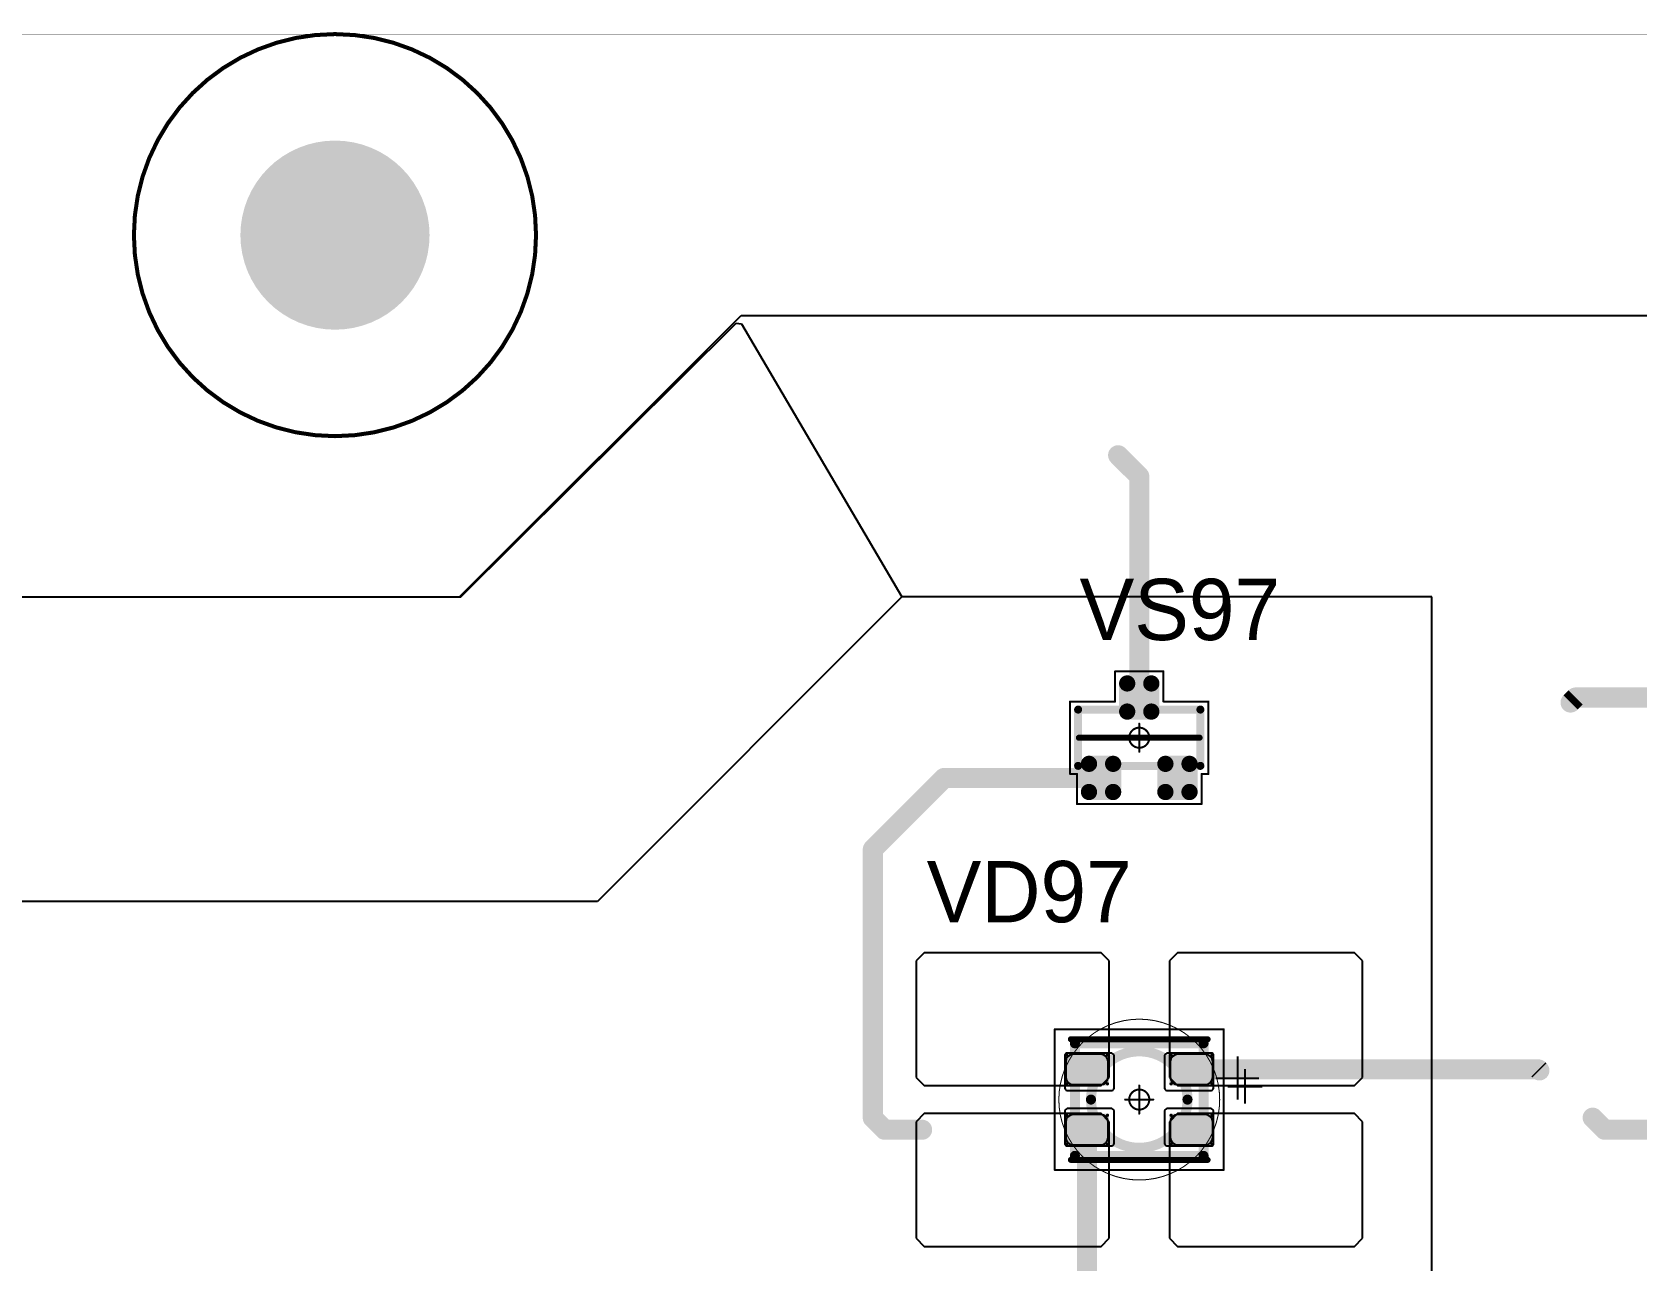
# Model space of a CAD drawing. Header units: millimetres. Extents: x 0 to 400, y 0 to 511.
# Drawn here: x 192.47 to 232.37, y 397.49 to 428.05 of the extents above; entities that cross this region are included whole.
import ezdxf

# ---------------------------------------------------------------- set-up
doc = ezdxf.new("R2010")
doc.units = ezdxf.units.MM
for name, color, linetype in [('BottomLayer', 5, 'Continuous'), ('BottomSolder', 6, 'Continuous'), ('Mechanical10', 56, 'Continuous'), ('Mechanical13', 56, 'Continuous'), ('Mechanical15', 56, 'Continuous'), ('Mechanical2', 216, 'Continuous'), ('MultiLayer', 9, 'Continuous'), ('PadHoleLayer', 156, 'Continuous'), ('TopLayer', 1, 'Continuous'), ('TopOverlay', 2, 'Continuous'), ('TopPaste', 8, 'Continuous'), ('TopSolder', 216, 'Continuous')]:
    doc.layers.add(name, color=color, linetype=linetype)

# ---------------------------------------------------------------- blocks, each defined once
blk = doc.blocks.new('SOT23_500')
at = {"layer": 'Mechanical13', "const_width": 0.2}
for points in [[(-0.7, 1.52), (0.7, 1.52)], [(-0.7, 1.52), (-0.7, -1.52)], [(0.7, 1.52), (0.7, -1.52)], [(-0.7, -1.52), (0.7, -1.52)]]:
    blk.add_lwpolyline(points, dxfattribs=at)
at = {"layer": 'Mechanical13', "const_width": 0.1}
for points in [[(-0.75, 1.52, 1), (-0.65, 1.52, 1)], [(-0.75, 1.52, 1), (-0.65, 1.52, 1)], [(0.65, 1.52, 1), (0.75, 1.52, 1)], [(0.65, 1.52, 1), (0.75, 1.52, 1)], [(-0.75, -1.52, 1), (-0.65, -1.52, 1)], [(-0.75, -1.52, 1), (-0.65, -1.52, 1)], [(0.65, -1.52, 1), (0.75, -1.52, 1)], [(0.65, -1.52, 1), (0.75, -1.52, 1)]]:
    blk.add_lwpolyline(points, format="xyb", close=True, dxfattribs=at)
at = {"layer": 'Mechanical15', "const_width": 0.05}
for points in [[(-0.9, 1.72), (-0.9, 1.55)], [(-0.9, 1.72), (0.9, 1.72)], [(0.9, 1.72), (0.9, 0.6)], [(-1.65, 1.55), (-1.65, -1.55)], [(-1.65, 1.55), (-0.9, 1.55)], [(0.9, 0.6), (1.65, 0.6)], [(1.65, 0.6), (1.65, -0.6)], [(-0.35, 0), (0.35, 0)], [(0, 0.35), (0, -0.35)], [(0.9, -0.6), (1.65, -0.6)], [(0.9, -0.6), (0.9, -1.72)], [(-1.65, -1.55), (-0.9, -1.55)], [(-0.9, -1.55), (-0.9, -1.72)], [(-0.9, -1.72), (0.9, -1.72)]]:
    blk.add_lwpolyline(points, dxfattribs=at)
at = {"layer": 'Mechanical15'}
for points, const_width in [([(-0.913, 1.72, 1), (-0.888, 1.72, 1)], 0.025), ([(-0.913, 1.72, 1), (-0.888, 1.72, 1)], 0.025), ([(0.888, 1.72, 1), (0.913, 1.72, 1)], 0.025), ([(0.888, 1.72, 1), (0.913, 1.72, 1)], 0.025), ([(-1.662, 1.55, 1), (-1.637, 1.55, 1)], 0.025), ([(-1.662, 1.55, 1), (-1.637, 1.55, 1)], 0.025), ([(-0.913, 1.55, 1), (-0.888, 1.55, 1)], 0.025), ([(-0.913, 1.55, 1), (-0.888, 1.55, 1)], 0.025), ([(0.888, 0.6, 1), (0.913, 0.6, 1)], 0.025), ([(0.888, 0.6, 1), (0.913, 0.6, 1)], 0.025), ([(1.637, 0.6, 1), (1.662, 0.6, 1)], 0.025), ([(1.637, 0.6, 1), (1.662, 0.6, 1)], 0.025), ([(-0.362, 0, 1), (-0.337, 0, 1)], 0.025), ([(0.25, 0, 1), (-0.25, 0, 1)], 0.05), ([(-0.262, 0, 1), (-0.238, 0, 1)], 0.025), ([(-0.012, 0.35, 1), (0.012, 0.35, 1)], 0.025), ([(0.238, 0, 1), (0.262, 0, 1)], 0.025), ([(0.337, 0, 1), (0.362, 0, 1)], 0.025), ([(-0.012, -0.35, 1), (0.012, -0.35, 1)], 0.025), ([(0.888, -0.6, 1), (0.913, -0.6, 1)], 0.025), ([(0.888, -0.6, 1), (0.913, -0.6, 1)], 0.025), ([(1.637, -0.6, 1), (1.662, -0.6, 1)], 0.025), ([(1.637, -0.6, 1), (1.662, -0.6, 1)], 0.025), ([(-1.662, -1.55, 1), (-1.637, -1.55, 1)], 0.025), ([(-1.662, -1.55, 1), (-1.637, -1.55, 1)], 0.025), ([(-0.913, -1.55, 1), (-0.888, -1.55, 1)], 0.025), ([(-0.913, -1.55, 1), (-0.888, -1.55, 1)], 0.025), ([(-0.913, -1.72, 1), (-0.888, -1.72, 1)], 0.025), ([(-0.913, -1.72, 1), (-0.888, -1.72, 1)], 0.025), ([(0.888, -1.72, 1), (0.913, -1.72, 1)], 0.025), ([(0.888, -1.72, 1), (0.913, -1.72, 1)], 0.025)]:
    blk.add_lwpolyline(points, format="xyb", close=True, dxfattribs=dict(at, const_width=const_width))
at = {"layer": 'TopLayer', "const_width": 0.1}
for points in [[(-1.4, 1.25, 1), (-1.3, 1.25, 1)], [(-0.7, 1.25, 1), (-0.6, 1.25, 1)], [(-1.4, 0.65, 1), (-1.3, 0.65, 1)], [(-0.7, 0.65, 1), (-0.6, 0.65, 1)], [(0.6, 0.3, 1), (0.7, 0.3, 1)], [(1.3, 0.3, 1), (1.4, 0.3, 1)], [(0.6, -0.3, 1), (0.7, -0.3, 1)], [(1.3, -0.3, 1), (1.4, -0.3, 1)], [(-1.4, -0.65, 1), (-1.3, -0.65, 1)], [(-0.7, -0.65, 1), (-0.6, -0.65, 1)], [(-1.4, -1.25, 1), (-1.3, -1.25, 1)], [(-0.7, -1.25, 1), (-0.6, -1.25, 1)]]:
    blk.add_lwpolyline(points, format="xyb", close=True, dxfattribs=at)
at = {"layer": 'TopLayer'}
for points in [[(-1.45, 1.25), (-1.45, 0.65), (-0.55, 1.25), (-0.55, 0.65)], [(-1.35, 1.35), (-1.35, 0.55), (-0.65, 1.35), (-0.65, 0.55)], [(0.65, 0.4), (0.65, -0.4), (1.35, 0.4), (1.35, -0.4)], [(0.55, 0.3), (0.55, -0.3), (1.45, 0.3), (1.45, -0.3)], [(-1.45, -0.65), (-1.45, -1.25), (-0.55, -0.65), (-0.55, -1.25)], [(-1.35, -0.55), (-1.35, -1.35), (-0.65, -0.55), (-0.65, -1.35)]]:
    blk.add_solid(points, dxfattribs=at)
at = {"layer": 'TopOverlay', "const_width": 0.15}
blk.add_lwpolyline([(0, 1.5), (0, -1.5)], dxfattribs=at)
at = {"layer": 'TopOverlay', "const_width": 0.075}
for points in [[(-0.038, 1.5, 1), (0.038, 1.5, 1)], [(-0.038, -1.5, 1), (0.038, -1.5, 1)]]:
    blk.add_lwpolyline(points, format="xyb", close=True, dxfattribs=at)
at = {"layer": 'TopPaste', "const_width": 0.075}
for points in [[(-1.387, 1.25, 1), (-1.313, 1.25, 1)], [(-0.687, 1.25, 1), (-0.613, 1.25, 1)], [(-1.387, 0.65, 1), (-1.313, 0.65, 1)], [(-0.687, 0.65, 1), (-0.613, 0.65, 1)], [(0.613, 0.3, 1), (0.687, 0.3, 1)], [(1.313, 0.3, 1), (1.387, 0.3, 1)], [(0.613, -0.3, 1), (0.687, -0.3, 1)], [(1.313, -0.3, 1), (1.387, -0.3, 1)], [(-1.387, -0.65, 1), (-1.313, -0.65, 1)], [(-0.687, -0.65, 1), (-0.613, -0.65, 1)], [(-1.387, -1.25, 1), (-1.313, -1.25, 1)], [(-0.687, -1.25, 1), (-0.613, -1.25, 1)]]:
    blk.add_lwpolyline(points, format="xyb", close=True, dxfattribs=at)
at = {"layer": 'TopPaste'}
for points in [[(-1.425, 1.25), (-1.425, 0.65), (-0.575, 1.25), (-0.575, 0.65)], [(-1.35, 1.325), (-1.35, 0.575), (-0.65, 1.325), (-0.65, 0.575)], [(0.575, 0.3), (0.575, -0.3), (1.425, 0.3), (1.425, -0.3)], [(0.65, 0.375), (0.65, -0.375), (1.35, 0.375), (1.35, -0.375)], [(-1.425, -0.65), (-1.425, -1.25), (-0.575, -0.65), (-0.575, -1.25)], [(-1.35, -0.575), (-1.35, -1.325), (-0.65, -0.575), (-0.65, -1.325)]]:
    blk.add_solid(points, dxfattribs=at)
at = {"layer": 'TopSolder', "const_width": 0.202}
for points in [[(-1.451, 1.25, 1), (-1.249, 1.25, 1)], [(-0.751, 1.25, 1), (-0.549, 1.25, 1)], [(-1.451, 0.65, 1), (-1.249, 0.65, 1)], [(-0.751, 0.65, 1), (-0.549, 0.65, 1)], [(0.549, 0.3, 1), (0.751, 0.3, 1)], [(1.249, 0.3, 1), (1.451, 0.3, 1)], [(0.549, -0.3, 1), (0.751, -0.3, 1)], [(1.249, -0.3, 1), (1.451, -0.3, 1)], [(-1.451, -0.65, 1), (-1.249, -0.65, 1)], [(-0.751, -0.65, 1), (-0.549, -0.65, 1)], [(-1.451, -1.25, 1), (-1.249, -1.25, 1)], [(-0.751, -1.25, 1), (-0.549, -1.25, 1)]]:
    blk.add_lwpolyline(points, format="xyb", close=True, dxfattribs=at)
at = {"layer": 'TopSolder'}
for points in [[(-1.552, 1.25), (-1.552, 0.65), (-0.448, 1.25), (-0.448, 0.65)], [(-1.35, 1.452), (-1.35, 0.448), (-0.65, 1.452), (-0.65, 0.448)], [(0.65, 0.502), (0.65, -0.502), (1.35, 0.502), (1.35, -0.502)], [(0.448, 0.3), (0.448, -0.3), (1.552, 0.3), (1.552, -0.3)], [(-1.552, -0.65), (-1.552, -1.25), (-0.448, -0.65), (-0.448, -1.25)], [(-1.35, -0.448), (-1.35, -1.452), (-0.65, -0.448), (-0.65, -1.452)]]:
    blk.add_solid(points, dxfattribs=at)
blk = doc.blocks.new('E65F_704')
at = {"layer": 'Mechanical13'}
for p, q in [((2.441, 1.071), (2.441, 0)), ((1.905, 0.536), (2.976, 0.536))]:
    blk.add_line(p, q, dxfattribs=at)
at = {"layer": 'Mechanical13', "const_width": 0.25}
for points in [[(-1.6, -1.4), (-1.6, 1.4)], [(-1.6, 1.4), (1.6, 1.4)], [(1.6, -1.4), (1.6, 1.4)], [(-1.6, -1.4), (1.6, -1.4)]]:
    blk.add_lwpolyline(points, dxfattribs=at)
at = {"layer": 'Mechanical13'}
for points, const_width in [([(-1.663, 1.4, 1), (-1.538, 1.4, 1)], 0.125), ([(-1.663, 1.4, 1), (-1.538, 1.4, 1)], 0.125), ([(1.2, 0, 1), (-1.2, 0, 1)], 0.25), ([(1.537, 1.4, 1), (1.662, 1.4, 1)], 0.125), ([(1.537, 1.4, 1), (1.662, 1.4, 1)], 0.125), ([(-1.263, 0, 1), (-1.138, 0, 1)], 0.125), ([(1.137, 0, 1), (1.262, 0, 1)], 0.125), ([(-1.663, -1.4, 1), (-1.538, -1.4, 1)], 0.125), ([(-1.663, -1.4, 1), (-1.538, -1.4, 1)], 0.125), ([(1.537, -1.4, 1), (1.662, -1.4, 1)], 0.125), ([(1.537, -1.4, 1), (1.662, -1.4, 1)], 0.125)]:
    blk.add_lwpolyline(points, format="xyb", close=True, dxfattribs=dict(at, const_width=const_width))
at = {"layer": 'Mechanical15', "const_width": 0.05}
for points in [[(-2.1, 1.75), (2.1, 1.75)], [(-2.1, -1.75), (-2.1, 1.75)], [(2.1, -1.75), (2.1, 1.75)], [(-0.35, 0), (0.35, 0)], [(-0.35, 0), (0.35, 0)], [(0, -0.35), (0, 0.35)], [(0, -0.35), (0, 0.35)], [(-2.1, -1.75), (2.1, -1.75)]]:
    blk.add_lwpolyline(points, dxfattribs=at)
at = {"layer": 'Mechanical15'}
for points, const_width in [([(-2.113, 1.75, 1), (-2.088, 1.75, 1)], 0.025), ([(-2.113, 1.75, 1), (-2.088, 1.75, 1)], 0.025), ([(2.087, 1.75, 1), (2.112, 1.75, 1)], 0.025), ([(2.087, 1.75, 1), (2.112, 1.75, 1)], 0.025), ([(-0.363, 0, 1), (-0.338, 0, 1)], 0.025), ([(-0.363, 0, 1), (-0.338, 0, 1)], 0.025), ([(0.25, 0, 1), (-0.25, 0, 1)], 0.05), ([(0.25, 0, 1), (-0.25, 0, 1)], 0.05), ([(-0.263, 0, 1), (-0.238, 0, 1)], 0.025), ([(-0.263, 0, 1), (-0.238, 0, 1)], 0.025), ([(-0.013, 0.35, 1), (0.012, 0.35, 1)], 0.025), ([(-0.013, 0.35, 1), (0.012, 0.35, 1)], 0.025), ([(0.237, 0, 1), (0.262, 0, 1)], 0.025), ([(0.237, 0, 1), (0.262, 0, 1)], 0.025), ([(0.337, 0, 1), (0.362, 0, 1)], 0.025), ([(0.337, 0, 1), (0.362, 0, 1)], 0.025), ([(-0.013, -0.35, 1), (0.012, -0.35, 1)], 0.025), ([(-0.013, -0.35, 1), (0.012, -0.35, 1)], 0.025), ([(-2.113, -1.75, 1), (-2.088, -1.75, 1)], 0.025), ([(-2.113, -1.75, 1), (-2.088, -1.75, 1)], 0.025), ([(2.087, -1.75, 1), (2.112, -1.75, 1)], 0.025), ([(2.087, -1.75, 1), (2.112, -1.75, 1)], 0.025)]:
    blk.add_lwpolyline(points, format="xyb", close=True, dxfattribs=dict(at, const_width=const_width))
at = {"layer": 'TopLayer'}
for p, q in [((-5.35, 3.65), (-5.55, 3.45)), ((-0.95, 3.65), (-5.35, 3.65)), ((-5.35, 3.65), (-5.35, 3.65)), ((-0.75, 3.45), (-0.95, 3.65)), ((0.95, 3.65), (0.75, 3.45)), ((5.35, 3.65), (0.95, 3.65)), ((0.95, 3.65), (0.95, 3.65)), ((5.55, 3.45), (5.35, 3.65)), ((-5.55, 3.45), (-5.55, 3.45)), ((-5.55, 3.45), (-5.55, 0.55)), ((-0.75, 0.55), (-0.75, 3.45)), ((0.75, 3.45), (0.75, 3.45)), ((0.75, 3.45), (0.75, 0.55)), ((5.55, 0.55), (5.55, 3.45)), ((-5.55, 0.55), (-5.35, 0.35)), ((-0.95, 0.35), (-0.75, 0.55)), ((0.75, 0.55), (0.95, 0.35)), ((5.35, 0.35), (5.55, 0.55)), ((-5.35, 0.35), (-0.95, 0.35)), ((0.95, 0.35), (5.35, 0.35)), ((-5.35, -0.35), (-5.55, -0.55)), ((-0.95, -0.35), (-5.35, -0.35)), ((-5.35, -0.35), (-5.35, -0.35)), ((-0.75, -0.55), (-0.95, -0.35)), ((0.95, -0.35), (0.75, -0.55)), ((5.35, -0.35), (0.95, -0.35)), ((0.95, -0.35), (0.95, -0.35)), ((5.55, -0.55), (5.35, -0.35)), ((-5.55, -0.55), (-5.55, -0.55)), ((-5.55, -0.55), (-5.55, -3.45)), ((-0.75, -3.45), (-0.75, -0.55)), ((0.75, -0.55), (0.75, -0.55)), ((0.75, -0.55), (0.75, -3.45)), ((5.55, -3.45), (5.55, -0.55)), ((-5.55, -3.45), (-5.35, -3.65)), ((-0.95, -3.65), (-0.75, -3.45)), ((0.75, -3.45), (0.95, -3.65)), ((5.35, -3.65), (5.55, -3.45)), ((-5.35, -3.65), (-0.95, -3.65)), ((0.95, -3.65), (5.35, -3.65))]:
    blk.add_line(p, q, dxfattribs=at)
at = {"layer": 'TopLayer', "const_width": 0.04}
for points in [[(-1.83, 1.11, 1), (-1.79, 1.11, 1)], [(-0.81, 1.11, 1), (-0.77, 1.11, 1)], [(0.77, 1.11, 1), (0.81, 1.11, 1)], [(1.79, 1.11, 1), (1.83, 1.11, 1)], [(-1.83, 0.39, 1), (-1.79, 0.39, 1)], [(-0.81, 0.39, 1), (-0.77, 0.39, 1)], [(0.77, 0.39, 1), (0.81, 0.39, 1)], [(1.79, 0.39, 1), (1.83, 0.39, 1)], [(-1.83, -0.39, 1), (-1.79, -0.39, 1)], [(-0.81, -0.39, 1), (-0.77, -0.39, 1)], [(0.77, -0.39, 1), (0.81, -0.39, 1)], [(1.79, -0.39, 1), (1.83, -0.39, 1)], [(-1.83, -1.11, 1), (-1.79, -1.11, 1)], [(-0.81, -1.11, 1), (-0.77, -1.11, 1)], [(0.77, -1.11, 1), (0.81, -1.11, 1)], [(1.79, -1.11, 1), (1.83, -1.11, 1)]]:
    blk.add_lwpolyline(points, format="xyb", close=True, dxfattribs=at)
at = {"layer": 'TopLayer'}
for points in [[(-1.85, 1.11), (-1.85, 0.39), (-0.75, 1.11), (-0.75, 0.39)], [(-1.81, 1.15), (-1.81, 0.35), (-0.79, 1.15), (-0.79, 0.35)], [(0.75, 1.11), (0.75, 0.39), (1.85, 1.11), (1.85, 0.39)], [(0.79, 1.15), (0.79, 0.35), (1.81, 1.15), (1.81, 0.35)], [(-1.85, -0.39), (-1.85, -1.11), (-0.75, -0.39), (-0.75, -1.11)], [(-1.81, -0.35), (-1.81, -1.15), (-0.79, -0.35), (-0.79, -1.15)], [(0.75, -0.39), (0.75, -1.11), (1.85, -0.39), (1.85, -1.11)], [(0.79, -0.35), (0.79, -1.15), (1.81, -0.35), (1.81, -1.15)]]:
    blk.add_solid(points, dxfattribs=at)
at = {"layer": 'TopOverlay'}
for p, q in [((2.628, 0.757), (2.628, -0.1)), ((2.2, 0.328), (3.057, 0.328))]:
    blk.add_line(p, q, dxfattribs=at)
at = {"layer": 'TopOverlay', "const_width": 0.15}
for points in [[(-1.7, 1.5), (1.7, 1.5)], [(-1.7, -1.5), (1.7, -1.5)]]:
    blk.add_lwpolyline(points, dxfattribs=at)
at = {"layer": 'TopOverlay', "const_width": 0.075}
for points in [[(-1.738, 1.5, 1), (-1.663, 1.5, 1)], [(1.662, 1.5, 1), (1.737, 1.5, 1)], [(-1.738, -1.5, 1), (-1.663, -1.5, 1)], [(1.662, -1.5, 1), (1.737, -1.5, 1)]]:
    blk.add_lwpolyline(points, format="xyb", close=True, dxfattribs=at)
at = {"layer": 'TopPaste'}
for p, q in [((-1.814, 1.011), (-1.829, 0.938)), ((-1.829, 0.938), (-1.829, 0.563)), ((-1.773, 1.073), (-1.814, 1.011)), ((-1.711, 1.114), (-1.773, 1.073)), ((-1.638, 1.129), (-1.711, 1.114)), ((-0.963, 1.129), (-1.638, 1.129)), ((-0.889, 1.114), (-0.963, 1.129)), ((-0.827, 1.073), (-0.889, 1.114)), ((-0.786, 1.011), (-0.827, 1.073)), ((-0.771, 0.938), (-0.786, 1.011)), ((-0.771, 0.563), (-0.771, 0.938)), ((0.786, 1.011), (0.771, 0.938)), ((0.771, 0.938), (0.771, 0.563)), ((0.827, 1.073), (0.786, 1.011)), ((0.889, 1.114), (0.827, 1.073)), ((0.962, 1.129), (0.889, 1.114)), ((1.637, 1.129), (0.962, 1.129)), ((1.711, 1.114), (1.637, 1.129)), ((1.773, 1.073), (1.711, 1.114)), ((1.814, 1.011), (1.773, 1.073)), ((1.829, 0.938), (1.814, 1.011)), ((1.829, 0.563), (1.829, 0.938)), ((-1.829, 0.563), (-1.814, 0.489)), ((-1.814, 0.489), (-1.773, 0.427)), ((-1.773, 0.427), (-1.711, 0.386)), ((-0.889, 0.386), (-0.827, 0.427)), ((-0.827, 0.427), (-0.786, 0.489)), ((-0.786, 0.489), (-0.771, 0.563)), ((0.771, 0.563), (0.786, 0.489)), ((0.786, 0.489), (0.827, 0.427)), ((0.827, 0.427), (0.889, 0.386)), ((1.711, 0.386), (1.773, 0.427)), ((1.773, 0.427), (1.814, 0.489)), ((1.814, 0.489), (1.829, 0.563)), ((-1.711, 0.386), (-1.638, 0.371)), ((-1.638, 0.371), (-0.963, 0.371)), ((-0.963, 0.371), (-0.889, 0.386)), ((0.889, 0.386), (0.962, 0.371)), ((0.962, 0.371), (1.637, 0.371)), ((1.637, 0.371), (1.711, 0.386)), ((-1.711, -0.386), (-1.773, -0.427)), ((-1.638, -0.371), (-1.711, -0.386)), ((-0.963, -0.371), (-1.638, -0.371)), ((-0.889, -0.386), (-0.963, -0.371)), ((-0.827, -0.427), (-0.889, -0.386)), ((0.889, -0.386), (0.827, -0.427)), ((0.962, -0.371), (0.889, -0.386)), ((1.637, -0.371), (0.962, -0.371)), ((1.711, -0.386), (1.637, -0.371)), ((1.773, -0.427), (1.711, -0.386)), ((-1.814, -0.489), (-1.829, -0.563)), ((-1.829, -0.563), (-1.829, -0.938)), ((-1.773, -0.427), (-1.814, -0.489)), ((-0.786, -0.489), (-0.827, -0.427)), ((-0.771, -0.563), (-0.786, -0.489)), ((-0.771, -0.938), (-0.771, -0.563)), ((0.786, -0.489), (0.771, -0.563)), ((0.771, -0.563), (0.771, -0.938)), ((0.827, -0.427), (0.786, -0.489)), ((1.814, -0.489), (1.773, -0.427)), ((1.829, -0.563), (1.814, -0.489)), ((1.829, -0.938), (1.829, -0.563)), ((-1.829, -0.938), (-1.814, -1.011)), ((-1.814, -1.011), (-1.773, -1.073)), ((-1.773, -1.073), (-1.711, -1.114)), ((-1.711, -1.114), (-1.638, -1.129)), ((-1.638, -1.129), (-0.963, -1.129)), ((-0.963, -1.129), (-0.889, -1.114)), ((-0.889, -1.114), (-0.827, -1.073)), ((-0.827, -1.073), (-0.786, -1.011)), ((-0.786, -1.011), (-0.771, -0.938)), ((0.771, -0.938), (0.786, -1.011)), ((0.786, -1.011), (0.827, -1.073)), ((0.827, -1.073), (0.889, -1.114)), ((0.889, -1.114), (0.962, -1.129)), ((0.962, -1.129), (1.637, -1.129)), ((1.637, -1.129), (1.711, -1.114)), ((1.711, -1.114), (1.773, -1.073)), ((1.773, -1.073), (1.814, -1.011)), ((1.814, -1.011), (1.829, -0.938))]:
    blk.add_line(p, q, dxfattribs=at)
at = {"layer": 'TopSolder'}
for p, q in [((-1.842, 1.129), (-1.85, 1.111)), ((-1.85, 1.111), (-1.85, 1.101)), ((-1.85, 1.101), (-1.85, 1.101)), ((-1.85, 1.101), (-1.85, 0.301)), ((-1.828, 1.143), (-1.842, 1.129)), ((-1.81, 1.151), (-1.828, 1.143)), ((-1.8, 1.151), (-1.81, 1.151)), ((-0.7, 1.151), (-1.8, 1.151)), ((-0.685, 1.151), (-0.7, 1.151)), ((-0.7, 1.151), (-0.7, 1.151)), ((-0.658, 1.139), (-0.685, 1.151)), ((-0.636, 1.118), (-0.658, 1.139)), ((-0.625, 1.09), (-0.636, 1.118)), ((-0.625, 1.076), (-0.625, 1.09)), ((-0.625, 0.301), (-0.625, 1.076)), ((0.636, 1.118), (0.625, 1.09)), ((0.625, 1.09), (0.625, 1.076)), ((0.625, 1.076), (0.625, 1.076)), ((0.625, 1.076), (0.625, 0.301)), ((0.657, 1.139), (0.636, 1.118)), ((0.685, 1.151), (0.657, 1.139)), ((0.7, 1.151), (0.685, 1.151)), ((1.8, 1.151), (0.7, 1.151)), ((1.81, 1.151), (1.8, 1.151)), ((1.8, 1.151), (1.8, 1.151)), ((1.828, 1.143), (1.81, 1.151)), ((1.842, 1.129), (1.828, 1.143)), ((1.85, 1.111), (1.842, 1.129)), ((1.85, 1.101), (1.85, 1.111)), ((1.85, 0.301), (1.85, 1.101)), ((-1.85, 0.301), (-1.85, 0.286)), ((-1.85, 0.286), (-1.839, 0.258)), ((-1.839, 0.258), (-1.818, 0.237)), ((-1.818, 0.237), (-1.79, 0.226)), ((-1.79, 0.226), (-1.775, 0.226)), ((-1.775, 0.226), (-1.775, 0.226)), ((-1.775, 0.226), (-0.7, 0.226)), ((-0.7, 0.226), (-0.685, 0.226)), ((-0.685, 0.226), (-0.658, 0.237)), ((-0.658, 0.237), (-0.636, 0.258)), ((-0.636, 0.258), (-0.625, 0.286)), ((-0.625, 0.286), (-0.625, 0.301)), ((-0.625, 0.301), (-0.625, 0.301)), ((0.625, 0.301), (0.625, 0.286)), ((0.625, 0.286), (0.636, 0.258)), ((0.636, 0.258), (0.657, 0.237)), ((0.657, 0.237), (0.685, 0.226)), ((0.685, 0.226), (0.7, 0.226)), ((0.7, 0.226), (0.7, 0.226)), ((0.7, 0.226), (1.775, 0.226)), ((1.775, 0.226), (1.79, 0.226)), ((1.79, 0.226), (1.817, 0.237)), ((1.817, 0.237), (1.839, 0.258)), ((1.839, 0.258), (1.85, 0.286)), ((1.85, 0.286), (1.85, 0.301)), ((1.85, 0.301), (1.85, 0.301)), ((-1.839, -0.257), (-1.85, -0.285)), ((-1.85, -0.285), (-1.85, -0.299)), ((-1.85, -0.299), (-1.85, -0.299)), ((-1.85, -0.299), (-1.85, -1.099)), ((-1.818, -0.236), (-1.839, -0.257)), ((-1.79, -0.224), (-1.818, -0.236)), ((-1.775, -0.224), (-1.79, -0.224)), ((-0.7, -0.224), (-1.775, -0.224)), ((-0.685, -0.224), (-0.7, -0.224)), ((-0.7, -0.224), (-0.7, -0.224)), ((-0.658, -0.236), (-0.685, -0.224)), ((-0.636, -0.257), (-0.658, -0.236)), ((-0.625, -0.285), (-0.636, -0.257)), ((-0.625, -0.299), (-0.625, -0.285)), ((-0.625, -1.074), (-0.625, -0.299)), ((0.636, -0.257), (0.625, -0.285)), ((0.625, -0.285), (0.625, -0.299)), ((0.625, -0.299), (0.625, -0.299)), ((0.625, -0.299), (0.625, -1.074)), ((0.657, -0.236), (0.636, -0.257)), ((0.685, -0.224), (0.657, -0.236)), ((0.7, -0.224), (0.685, -0.224)), ((1.775, -0.224), (0.7, -0.224)), ((1.79, -0.224), (1.775, -0.224)), ((1.775, -0.224), (1.775, -0.224)), ((1.817, -0.236), (1.79, -0.224)), ((1.839, -0.257), (1.817, -0.236)), ((1.85, -0.285), (1.839, -0.257)), ((1.85, -0.299), (1.85, -0.285)), ((1.85, -1.099), (1.85, -0.299)), ((-1.85, -1.099), (-1.85, -1.109)), ((-1.85, -1.109), (-1.842, -1.128)), ((-1.842, -1.128), (-1.828, -1.142)), ((-1.828, -1.142), (-1.81, -1.149)), ((-1.81, -1.149), (-1.8, -1.149)), ((-1.8, -1.149), (-0.7, -1.149)), ((-1.8, -1.149), (-1.8, -1.149)), ((-0.7, -1.149), (-0.685, -1.149)), ((-0.685, -1.149), (-0.658, -1.138)), ((-0.658, -1.138), (-0.636, -1.117)), ((-0.636, -1.117), (-0.625, -1.089)), ((-0.625, -1.089), (-0.625, -1.074)), ((-0.625, -1.074), (-0.625, -1.074)), ((0.625, -1.074), (0.625, -1.089)), ((0.625, -1.089), (0.636, -1.117)), ((0.636, -1.117), (0.657, -1.138)), ((0.657, -1.138), (0.685, -1.149)), ((0.685, -1.149), (0.7, -1.149)), ((0.7, -1.149), (1.8, -1.149)), ((0.7, -1.149), (0.7, -1.149)), ((1.8, -1.149), (1.81, -1.149)), ((1.81, -1.149), (1.828, -1.142)), ((1.828, -1.142), (1.842, -1.128)), ((1.842, -1.128), (1.85, -1.109)), ((1.85, -1.109), (1.85, -1.099)), ((1.85, -1.099), (1.85, -1.099))]:
    blk.add_line(p, q, dxfattribs=at)
blk = doc.blocks.new('DRILL4_3_846')
at = {"layer": 'BottomLayer', "const_width": 2.25}
blk.add_lwpolyline([(-1.125, 0, 1), (1.125, 0, 1)], format="xyb", close=True, dxfattribs=at)
at = {"layer": 'BottomSolder', "const_width": 2.352}
blk.add_lwpolyline([(-1.176, 0, 1), (1.176, 0, 1)], format="xyb", close=True, dxfattribs=at)
at = {"layer": 'MultiLayer', "const_width": 2.25}
blk.add_lwpolyline([(-1.125, 0, 1), (1.125, 0, 1)], format="xyb", close=True, dxfattribs=at)
at = {"layer": 'PadHoleLayer', "const_width": 2.15}
blk.add_lwpolyline([(-1.075, 0, 1), (1.075, 0, 1)], format="xyb", close=True, dxfattribs=at)
at = {"layer": 'TopLayer', "const_width": 2.25}
blk.add_lwpolyline([(-1.125, 0, 1), (1.125, 0, 1)], format="xyb", close=True, dxfattribs=at)
at = {"layer": 'TopOverlay'}
for points, const_width in [([(5, 0, 1), (-5, 0, 1)], 0.1), ([(-5.025, 0, 1), (-4.975, 0, 1)], 0.05), ([(4.975, 0, 1), (5.025, 0, 1)], 0.05)]:
    blk.add_lwpolyline(points, format="xyb", close=True, dxfattribs=dict(at, const_width=const_width))
at = {"layer": 'TopSolder', "const_width": 2.352}
blk.add_lwpolyline([(-1.176, 0, 1), (1.176, 0, 1)], format="xyb", close=True, dxfattribs=at)

msp = doc.modelspace()

# ---------------------------------------------------------------- linework, layer by layer
at = {"layer": 'Mechanical10', "const_width": 0.01}
msp.add_lwpolyline([(0, 428), (400, 428)], dxfattribs=at)
at = {"layer": 'Mechanical2'}
for points, const_width in [([(222, 401.5, 1), (218, 401.5, 1)], 0.0254), ([(220, 403.5, 1), (220, 403.5, 1)], 0.0005), ([(217.994, 401.5, 1), (218.006, 401.5, 1)], 0.0127), ([(218, 401.5, 1), (218, 401.5, 1)], 0.0005), ([(221.994, 401.5, 1), (222.006, 401.5, 1)], 0.0127), ([(222, 401.5, 1), (222, 401.5, 1)], 0.0005), ([(220, 399.5, 1), (220, 399.5, 1)], 0.0005)]:
    msp.add_lwpolyline(points, format="xyb", close=True, dxfattribs=dict(at, const_width=const_width))
at = {"layer": 'Mechanical2', "const_width": 0.001}
for points in [[(220, 399.5), (220, 403.5)], [(218, 401.5), (222, 401.5)]]:
    msp.add_lwpolyline(points, dxfattribs=at)
at = {"layer": 'TopLayer'}
for p, q in [((203.1, 414), (210.1, 421)), ((203.13, 414), (209.979, 420.812)), ((209.979, 420.812), (210.105, 420.796)), ((210.1, 421), (350, 421)), ((210.105, 420.796), (214.1, 414)), ((117.1, 414), (203.1, 414)), ((117.1, 414), (203.13, 414)), ((214.1, 414), (206.525, 406.425)), ((214.1, 414), (206.525, 406.425)), ((227.275, 414), (214.1, 414)), ((227.275, 180.7), (227.275, 414)), ((206.525, 406.425), (113.175, 406.425)), ((206.525, 406.425), (113.176, 406.425))]:
    msp.add_line(p, q, dxfattribs=at)
at = {"layer": 'TopLayer', "const_width": 0.5}
for points in [[(219.475, 417.525), (220, 417)], [(220, 411.5), (220, 417)], [(230.725, 411.375), (230.85, 411.5)], [(230.85, 411.5), (240, 411.5)], [(213.375, 407.725), (215.15, 409.5)], [(215.15, 409.5), (219.05, 409.5)], [(213.375, 402.15), (213.375, 407.725)], [(213.375, 401.043), (213.375, 402.15)], [(221.3, 402.25), (229.925, 402.25)], [(229.925, 402.25), (229.95, 402.225)], [(213.375, 401.043), (213.668, 400.75)], [(231.275, 401.05), (231.575, 400.75)], [(213.668, 400.75), (214.6, 400.75)], [(218.7, 396.875), (218.7, 400.75)], [(231.575, 400.75), (238.7, 400.75)]]:
    msp.add_lwpolyline(points, dxfattribs=at)
at = {"layer": 'TopLayer', "const_width": 0.25}
for points in [[(219.35, 417.525, 1), (219.6, 417.525, 1)], [(219.875, 417, 1), (220.125, 417, 1)], [(219.875, 417, 1), (220.125, 417, 1)], [(219.875, 411.5, 1), (220.125, 411.5, 1)], [(230.6, 411.375, 1), (230.85, 411.375, 1)], [(230.725, 411.5, 1), (230.975, 411.5, 1)], [(230.725, 411.5, 1), (230.975, 411.5, 1)], [(215.025, 409.5, 1), (215.275, 409.5, 1)], [(215.025, 409.5, 1), (215.275, 409.5, 1)], [(218.925, 409.5, 1), (219.175, 409.5, 1)], [(213.25, 407.725, 1), (213.5, 407.725, 1)], [(213.25, 407.725, 1), (213.5, 407.725, 1)], [(213.25, 402.15, 1), (213.5, 402.15, 1)], [(213.25, 402.15, 1), (213.5, 402.15, 1)], [(221.175, 402.25, 1), (221.425, 402.25, 1)], [(229.8, 402.25, 1), (230.05, 402.25, 1)], [(229.8, 402.25, 1), (230.05, 402.25, 1)], [(229.825, 402.225, 1), (230.075, 402.225, 1)], [(213.25, 401.043, 1), (213.5, 401.043, 1)], [(213.25, 401.043, 1), (213.5, 401.043, 1)], [(231.15, 401.05, 1), (231.4, 401.05, 1)], [(213.543, 400.75, 1), (213.793, 400.75, 1)], [(213.543, 400.75, 1), (213.793, 400.75, 1)], [(214.475, 400.75, 1), (214.725, 400.75, 1)], [(218.575, 400.75, 1), (218.825, 400.75, 1)], [(231.45, 400.75, 1), (231.7, 400.75, 1)], [(231.45, 400.75, 1), (231.7, 400.75, 1)]]:
    msp.add_lwpolyline(points, format="xyb", close=True, dxfattribs=at)

# ---------------------------------------------------------------- block references
msp.add_blockref('DRILL4_3_846', (200, 423))
for name, p, rotation in [('SOT23_500', (220, 410.5), 90), ('E65F_704', (220, 401.5), 360)]:
    msp.add_blockref(name, p, dxfattribs=dict(rotation=rotation))

# ---------------------------------------------------------------- texts
at = {"layer": 'TopOverlay'}
for s, p in [('VS97', (218.516, 412.928)), ('VD97', (214.714, 405.91))]:
    msp.add_text(s, height=1.524, dxfattribs=at).set_placement(p)

doc.saveas('drawing.dxf')
